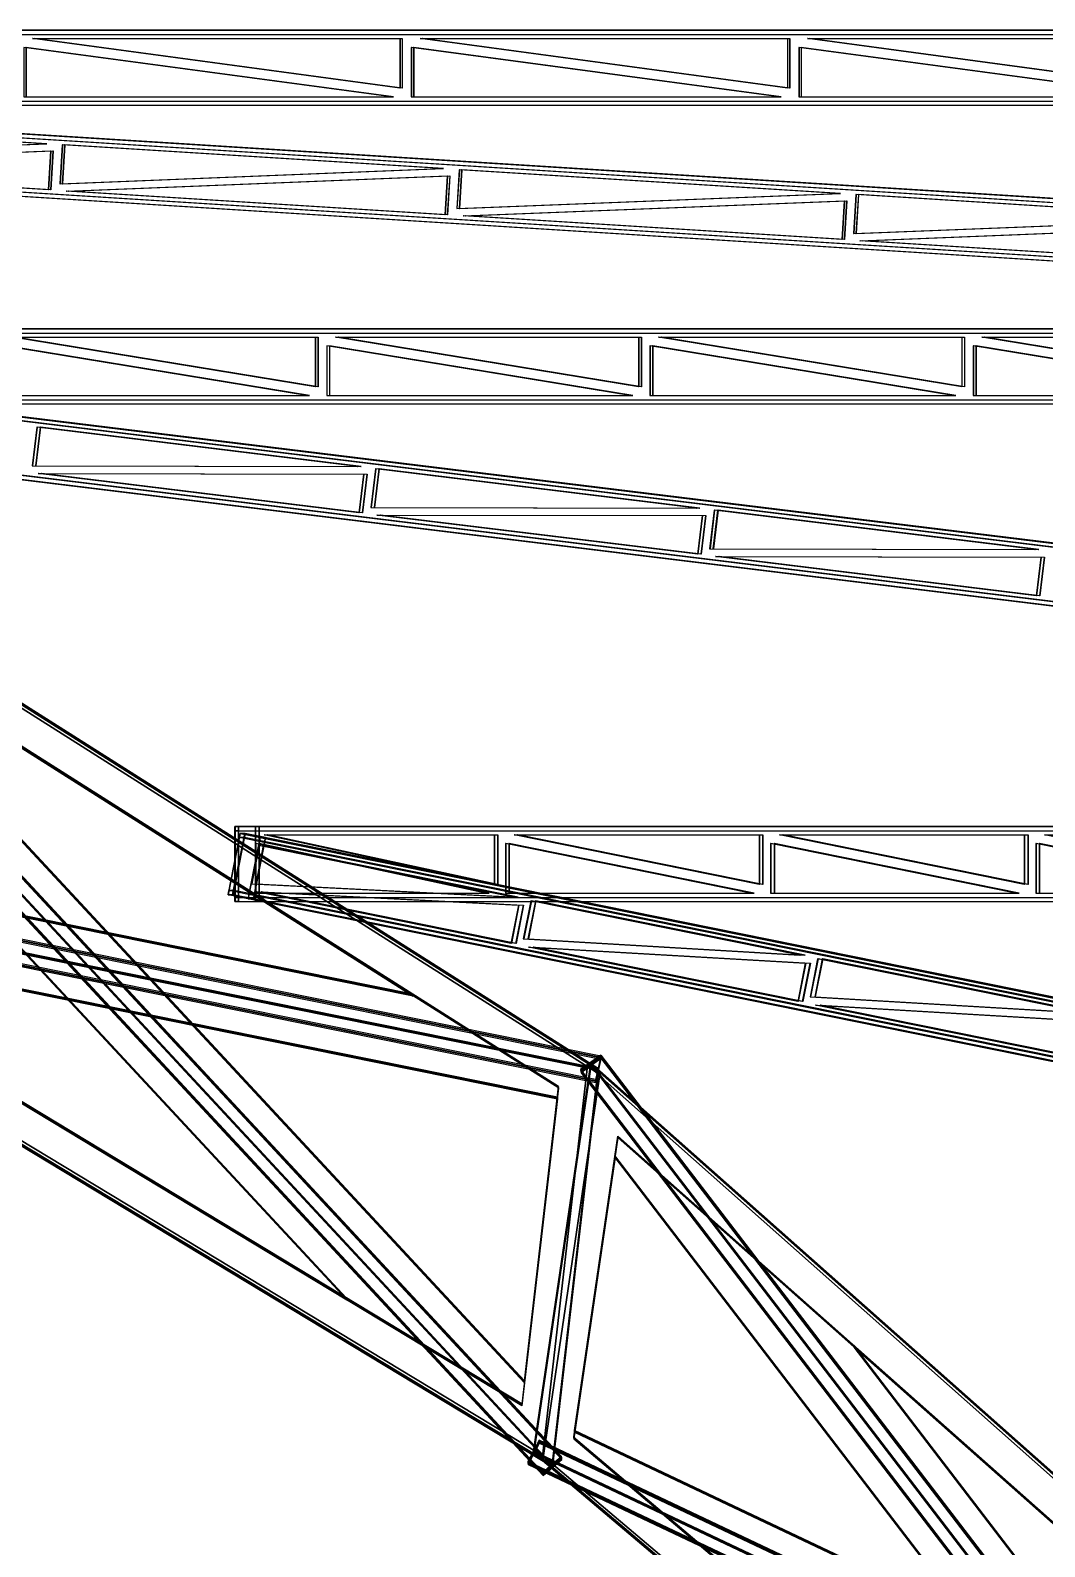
# Model space of a CAD drawing. Header units: millimetres. Extents: x -48000 to 1060615, y -2000 to 333000.
# Drawn here: x 11742 to 16614, y 32423 to 39702 of the extents above; entities that cross this region are included whole.
import ezdxf

# ---------------------------------------------------------------- set-up
doc = ezdxf.new("R2010")
doc.units = ezdxf.units.MM
doc.layers.add('D-STR-STRC', color=7, linetype='Continuous', lineweight=25)

msp = doc.modelspace()

# ---------------------------------------------------------------- linework, layer by layer
at = {"layer": 'D-STR-STRC'}
for points in [[(4238.74, 39702.22), (26573.15, 39702.22)], [(4238.74, 39702.22), (26573.15, 39702.22)], [(4238.74, 39682.22), (26573.15, 39682.22)], [(4238.74, 39682.22), (26573.15, 39682.22)], [(4250.15, 39702.22), (26584.55, 39702.22)], [(4250.15, 39702.22), (26584.55, 39702.22)], [(4250.15, 39682.22), (26584.55, 39682.22)], [(4250.15, 39682.22), (26584.55, 39682.22)], [(27117.08, 38218.64), (4246.13, 39651.97)], [(27117.08, 38218.64), (4246.13, 39651.97)], [(27118.33, 38238.6), (4247.37, 39671.93)], [(27118.33, 38238.6), (4247.37, 39671.93)], [(27129.86, 38218.64), (4258.9, 39651.97)], [(27129.86, 38218.64), (4258.9, 39651.97)], [(27131.1, 38238.6), (4260.15, 39671.93)], [(27131.1, 38238.6), (4260.15, 39671.93)], [(27100.94, 37959.14), (4229.99, 39392.47)], [(27100.94, 37959.14), (4229.99, 39392.47)], [(27113.71, 37959.14), (4242.76, 39392.47)], [(27113.71, 37959.14), (4242.76, 39392.47)], [(27099.7, 37939.18), (4228.74, 39372.51)], [(27099.7, 37939.18), (4228.74, 39372.51)], [(4238.74, 39362.22), (26573.15, 39362.22)], [(4238.74, 39362.22), (26573.15, 39362.22)], [(4238.74, 39342.22), (26573.15, 39342.22)], [(4238.74, 39342.22), (26573.15, 39342.22)], [(27112.47, 37939.18), (4241.52, 39372.51)], [(27112.47, 37939.18), (4241.52, 39372.51)], [(4250.15, 39362.22), (26584.55, 39362.22)], [(4250.15, 39362.22), (26584.55, 39362.22)], [(4250.15, 39342.22), (26584.55, 39342.22)], [(4250.15, 39342.22), (26584.55, 39342.22)], [(8481.84, 38268.89), (27108.35, 38268.89)], [(8481.84, 38268.89), (27108.35, 38268.89)], [(8481.84, 38248.89), (27108.35, 38248.89)], [(8481.84, 38248.89), (27108.35, 38248.89)], [(28016.22, 35829.05), (8495.46, 38217.94)], [(28016.22, 35829.05), (8495.46, 38217.94)], [(8495.93, 38268.89), (27122.44, 38268.89)], [(8495.93, 38268.89), (27122.44, 38268.89)], [(8495.93, 38248.89), (27122.44, 38248.89)], [(8495.93, 38248.89), (27122.44, 38248.89)], [(28018.62, 35848.91), (8497.86, 38237.79)], [(28018.62, 35848.91), (8497.86, 38237.79)], [(28034.2, 35829.05), (8513.45, 38217.94)], [(28034.2, 35829.05), (8513.45, 38217.94)], [(28036.6, 35848.91), (8515.84, 38237.79)], [(28036.6, 35848.91), (8515.84, 38237.79)], [(27982.7, 35551.09), (8461.94, 37939.98)], [(27982.7, 35551.09), (8461.94, 37939.98)], [(27985.09, 35570.95), (8464.33, 37959.84)], [(27985.09, 35570.95), (8464.33, 37959.84)], [(28000.68, 35551.09), (8479.92, 37939.98)], [(28000.68, 35551.09), (8479.92, 37939.98)], [(8481.84, 37928.89), (27108.35, 37928.89)], [(8481.84, 37928.89), (27108.35, 37928.89)], [(28003.07, 35570.95), (8482.31, 37959.84)], [(28003.07, 35570.95), (8482.31, 37959.84)], [(8495.93, 37928.89), (27122.44, 37928.89)], [(8495.93, 37928.89), (27122.44, 37928.89)], [(8481.84, 37908.89), (27108.35, 37908.89)], [(8481.84, 37908.89), (27108.35, 37908.89)], [(8495.93, 37908.89), (27122.44, 37908.89)], [(8495.93, 37908.89), (27122.44, 37908.89)], [(9673.01, 37824.74), (14293.96, 32855.9)], [(14294.55, 32851.29), (9673.59, 37820.13)], [(9674.17, 37815.52), (14295.13, 32846.68)], [(14295.71, 32842.07), (9674.76, 37810.91)], [(9583.09, 37747.77), (14204.05, 32778.92)], [(14204.63, 32774.31), (9583.68, 37743.16)], [(9584.26, 37738.55), (14205.21, 32769.7)], [(14205.8, 32765.09), (9584.84, 37733.94)], [(9626.86, 37760.25), (14468.55, 34695.53)], [(14468.55, 34695.53), (9626.86, 37760.25)], [(9628.92, 37779.34), (14470.76, 34714.57)], [(14470.76, 34714.57), (9628.92, 37779.34)], [(12724.49, 35880), (28000.8, 35880)], [(12724.49, 35880), (12824, 35880)], [(12724.49, 35880), (28000.8, 35880)], [(12724.49, 35880), (12824, 35880)], [(12724.49, 35860), (28000.8, 35860)], [(12724.49, 35860), (28000.8, 35860)], [(12742.18, 35880), (28018.49, 35880)], [(12742.18, 35880), (12841.7, 35880)], [(12742.18, 35880), (28018.49, 35880)], [(12742.18, 35880), (12841.7, 35880)], [(12742.18, 35860), (28018.49, 35860)], [(12742.18, 35860), (28018.49, 35860)], [(29274.33, 32483.04), (12746.07, 35827.49)], [(29274.33, 32483.04), (12746.07, 35827.49)], [(29278.19, 32502.65), (12749.93, 35847.1)], [(12846.66, 35827.53), (12749.93, 35847.1)], [(29278.19, 32502.65), (12749.93, 35847.1)], [(12846.66, 35827.53), (12749.93, 35847.1)], [(29299.05, 32483.04), (12770.79, 35827.49)], [(29299.05, 32483.04), (12770.79, 35827.49)], [(29302.91, 32502.65), (12774.65, 35847.1)], [(12871.37, 35827.53), (12774.65, 35847.1)], [(29302.91, 32502.65), (12774.65, 35847.1)], [(12871.37, 35827.53), (12774.65, 35847.1)], [(9410.11, 35753.73), (14252.09, 32829.53)], [(14252.09, 32829.53), (9410.11, 35753.73)], [(14482.84, 34777.72), (9420.12, 35797.79)], [(9420.71, 35793.18), (14483.42, 34773.11)], [(14484.01, 34768.5), (9421.29, 35788.57)], [(9421.88, 35783.96), (14484.59, 34763.89)], [(14456.93, 34665.25), (9394.21, 35685.32)], [(9394.8, 35680.71), (14457.51, 34660.64)], [(14458.1, 34656.03), (9395.38, 35676.1)], [(9395.97, 35671.49), (14458.68, 34651.42)], [(9408.05, 35734.64), (14249.88, 32810.49)], [(14249.88, 32810.49), (9408.05, 35734.64)], [(29220.28, 32208.46), (12692.02, 35552.9)], [(12788.75, 35533.33), (12692.02, 35552.9)], [(29220.28, 32208.46), (12692.02, 35552.9)], [(12788.75, 35533.33), (12692.02, 35552.9)], [(29224.14, 32228.07), (12695.88, 35572.51)], [(29224.14, 32228.07), (12695.88, 35572.51)], [(29244.99, 32208.46), (12716.73, 35552.9)], [(12813.46, 35533.33), (12716.73, 35552.9)], [(29244.99, 32208.46), (12716.73, 35552.9)], [(12813.46, 35533.33), (12716.73, 35552.9)], [(29248.85, 32228.07), (12720.59, 35572.51)], [(29248.85, 32228.07), (12720.59, 35572.51)], [(12724.49, 35540), (28000.8, 35540)], [(12724.49, 35540), (28000.8, 35540)], [(12742.18, 35540), (28018.49, 35540)], [(12742.18, 35540), (28018.49, 35540)], [(12724.49, 35520), (28000.8, 35520)], [(12724.49, 35520), (12824, 35520)], [(12724.49, 35520), (28000.8, 35520)], [(12724.49, 35520), (12824, 35520)], [(12742.18, 35520), (28018.49, 35520)], [(12742.18, 35520), (12841.7, 35520)], [(12742.18, 35520), (28018.49, 35520)], [(12742.18, 35520), (12841.7, 35520)], [(14420.53, 34745.43), (14470.66, 34713.7)], [(14470.66, 34713.7), (14420.53, 34745.43)], [(14420.56, 34745.64), (14470.68, 34713.92)], [(14470.68, 34713.92), (14420.56, 34745.64)], [(14434.8, 34739.53), (14478.86, 34700.48)], [(14478.86, 34700.48), (14434.8, 34739.53)], [(14434.84, 34739.74), (14478.89, 34700.7)], [(14478.89, 34700.7), (14434.84, 34739.74)], [(14434.93, 34740.39), (19268.67, 30456.71)], [(19268.67, 30456.71), (14434.93, 34740.39)], [(14482.29, 34781.85), (19041.17, 28830.64)], [(19041.97, 28825.85), (14483.09, 34777.06)], [(14483.88, 34772.27), (19042.76, 28821.07)], [(19043.55, 28816.28), (14484.67, 34767.48)], [(14385.19, 34713.3), (18944.07, 28762.09)], [(18944.86, 28757.3), (14385.98, 34708.51)], [(14386.78, 34703.72), (18945.66, 28752.51)], [(18946.45, 28747.73), (14387.57, 34698.93)], [(14432.14, 34721.45), (19265.56, 30437.82)], [(19265.56, 30437.82), (14432.14, 34721.45)], [(19294.77, 30515.27), (14186.16, 32934.54)], [(14186.95, 32929.75), (19295.56, 30510.48)], [(19296.35, 30505.69), (14187.75, 32924.96)], [(14188.54, 32920.17), (19297.15, 30500.9)], [(19240.2, 30412.53), (14131.6, 32831.79)], [(14160.07, 32875.98), (18993.81, 28789.18)], [(18993.81, 28789.18), (14160.07, 32875.98)], [(14160.16, 32876.63), (14204.22, 32839.38)], [(14204.22, 32839.38), (14160.16, 32876.63)], [(14160.19, 32876.85), (14204.25, 32839.6)], [(14204.25, 32839.6), (14160.19, 32876.85)], [(14162.86, 32894.92), (18996.93, 28808.08)], [(18996.93, 28808.08), (14162.86, 32894.92)], [(14199.83, 32841.42), (14249.96, 32811.15)], [(14249.96, 32811.15), (14199.83, 32841.42)], [(14199.86, 32841.64), (14249.98, 32811.37)], [(14249.98, 32811.37), (14199.86, 32841.64)], [(14132.39, 32827.01), (19241, 30407.74)], [(19241.79, 30402.95), (14133.18, 32822.22)], [(14133.97, 32817.43), (19242.58, 30398.16)]]:
    msp.add_lwpolyline(points, dxfattribs=at)
for points in [[(4238.74, 39702.22), (4238.74, 39342.22), (26573.15, 39342.22), (26573.15, 39702.22)], [(4238.74, 39702.22), (4238.74, 39342.22), (26573.15, 39342.22), (26573.15, 39702.22)], [(4239.76, 39702.22), (4239.76, 39342.22), (26574.16, 39342.22), (26574.16, 39702.22)], [(4239.76, 39702.22), (4239.76, 39342.22), (26574.16, 39342.22), (26574.16, 39702.22)], [(4249.13, 39702.22), (4249.13, 39342.22), (26583.54, 39342.22), (26583.54, 39702.22)], [(4249.13, 39702.22), (4249.13, 39342.22), (26583.54, 39342.22), (26583.54, 39702.22)], [(4250.15, 39702.22), (4250.15, 39342.22), (26584.55, 39342.22), (26584.55, 39702.22)], [(4250.15, 39702.22), (4250.15, 39342.22), (26584.55, 39342.22), (26584.55, 39702.22)], [(27118.33, 38238.6), (27099.7, 37939.18), (4228.74, 39372.51), (4247.37, 39671.93)], [(27118.33, 38238.6), (27099.7, 37939.18), (4228.74, 39372.51), (4247.37, 39671.93)], [(27119.69, 38238.6), (27101.06, 37939.18), (4230.11, 39372.51), (4248.73, 39671.93)], [(27119.69, 38238.6), (27101.06, 37939.18), (4230.11, 39372.51), (4248.73, 39671.93)], [(27129.74, 38238.6), (27111.11, 37939.18), (4240.15, 39372.51), (4258.78, 39671.93)], [(27129.74, 38238.6), (27111.11, 37939.18), (4240.15, 39372.51), (4258.78, 39671.93)], [(27131.1, 38238.6), (27112.47, 37939.18), (4241.52, 39372.51), (4260.15, 39671.93)], [(27131.1, 38238.6), (27112.47, 37939.18), (4241.52, 39372.51), (4260.15, 39671.93)], [(11710.99, 39620.22), (11710.99, 39382.22), (13475.38, 39382.22)], [(11710.99, 39620.22), (11710.99, 39382.22), (13475.38, 39382.22)], [(11712, 39620.22), (11712, 39382.22), (13476.4, 39382.22)], [(11712, 39620.22), (11712, 39382.22), (13476.4, 39382.22)], [(11721.38, 39620.22), (11721.38, 39382.22), (13485.78, 39382.22)], [(11721.38, 39620.22), (11721.38, 39382.22), (13485.78, 39382.22)], [(11722.39, 39620.22), (11722.39, 39382.22), (13486.79, 39382.22)], [(11722.39, 39620.22), (11722.39, 39382.22), (13486.79, 39382.22)], [(11752.9, 39662.22), (13517.3, 39662.22), (13517.3, 39424.22)], [(11752.9, 39662.22), (13517.3, 39662.22), (13517.3, 39424.22)], [(11753.92, 39662.22), (13518.31, 39662.22), (13518.31, 39424.22)], [(11753.92, 39662.22), (13518.31, 39662.22), (13518.31, 39424.22)], [(11763.3, 39662.22), (13527.69, 39662.22), (13527.69, 39424.22)], [(11763.3, 39662.22), (13527.69, 39662.22), (13527.69, 39424.22)], [(11764.31, 39662.22), (13528.7, 39662.22), (13528.7, 39424.22)], [(11764.31, 39662.22), (13528.7, 39662.22), (13528.7, 39424.22)], [(13572.19, 39620.22), (13572.19, 39382.22), (15336.58, 39382.22)], [(13572.19, 39620.22), (13572.19, 39382.22), (15336.58, 39382.22)], [(13573.2, 39620.22), (13573.2, 39382.22), (15337.6, 39382.22)], [(13573.2, 39620.22), (13573.2, 39382.22), (15337.6, 39382.22)], [(13582.58, 39620.22), (13582.58, 39382.22), (15346.98, 39382.22)], [(13582.58, 39620.22), (13582.58, 39382.22), (15346.98, 39382.22)], [(13583.59, 39620.22), (13583.59, 39382.22), (15347.99, 39382.22)], [(13583.59, 39620.22), (13583.59, 39382.22), (15347.99, 39382.22)], [(13614.1, 39662.22), (15378.5, 39662.22), (15378.5, 39424.22)], [(13614.1, 39662.22), (15378.5, 39662.22), (15378.5, 39424.22)], [(13615.12, 39662.22), (15379.51, 39662.22), (15379.51, 39424.22)], [(13615.12, 39662.22), (15379.51, 39662.22), (15379.51, 39424.22)], [(13624.5, 39662.22), (15388.89, 39662.22), (15388.89, 39424.22)], [(13624.5, 39662.22), (15388.89, 39662.22), (15388.89, 39424.22)], [(13625.51, 39662.22), (15389.91, 39662.22), (15389.91, 39424.22)], [(13625.51, 39662.22), (15389.91, 39662.22), (15389.91, 39424.22)], [(15433.39, 39620.22), (15433.39, 39382.22), (17197.78, 39382.22)], [(15433.39, 39620.22), (15433.39, 39382.22), (17197.78, 39382.22)], [(15434.4, 39620.22), (15434.4, 39382.22), (17198.8, 39382.22)], [(15434.4, 39620.22), (15434.4, 39382.22), (17198.8, 39382.22)], [(15443.78, 39620.22), (15443.78, 39382.22), (17208.18, 39382.22)], [(15443.78, 39620.22), (15443.78, 39382.22), (17208.18, 39382.22)], [(15444.79, 39620.22), (15444.79, 39382.22), (17209.19, 39382.22)], [(15444.79, 39620.22), (15444.79, 39382.22), (17209.19, 39382.22)], [(15475.3, 39662.22), (17239.7, 39662.22), (17239.7, 39424.22)], [(15475.3, 39662.22), (17239.7, 39662.22), (17239.7, 39424.22)], [(15476.32, 39662.22), (17240.71, 39662.22), (17240.71, 39424.22)], [(15476.32, 39662.22), (17240.71, 39662.22), (17240.71, 39424.22)], [(15485.7, 39662.22), (17250.09, 39662.22), (17250.09, 39424.22)], [(15485.7, 39662.22), (17250.09, 39662.22), (17250.09, 39424.22)], [(15486.71, 39662.22), (17251.11, 39662.22), (17251.11, 39424.22)], [(15486.71, 39662.22), (17251.11, 39662.22), (17251.11, 39424.22)], [(11808.38, 39158), (9989.97, 39271.96), (9978.36, 39085.32)], [(11808.38, 39158), (9989.97, 39271.96), (9978.36, 39085.32)], [(11809.74, 39158), (9991.34, 39271.96), (9979.72, 39085.32)], [(11809.74, 39158), (9991.34, 39271.96), (9979.72, 39085.32)], [(11819.79, 39158), (10001.38, 39271.96), (9989.77, 39085.32)], [(11819.79, 39158), (10001.38, 39271.96), (9989.77, 39085.32)], [(11821.15, 39158), (10002.75, 39271.96), (9991.14, 39085.32)], [(11821.15, 39158), (10002.75, 39271.96), (9991.14, 39085.32)], [(11839.14, 39123.01), (11827.53, 38936.37), (10009.13, 39050.33)], [(11839.14, 39123.01), (11827.53, 38936.37), (10009.13, 39050.33)], [(11840.51, 39123.01), (11828.89, 38936.37), (10010.49, 39050.33)], [(11840.51, 39123.01), (11828.89, 38936.37), (10010.49, 39050.33)], [(11850.55, 39123.01), (11838.94, 38936.37), (10020.54, 39050.33)], [(11850.55, 39123.01), (11838.94, 38936.37), (10020.54, 39050.33)], [(11851.92, 39123.01), (11840.31, 38936.37), (10021.9, 39050.33)], [(11851.92, 39123.01), (11840.31, 38936.37), (10021.9, 39050.33)], [(13714.29, 39038.56), (11895.89, 39152.52), (11884.27, 38965.88)], [(13714.29, 39038.56), (11895.89, 39152.52), (11884.27, 38965.88)], [(13715.65, 39038.56), (11897.25, 39152.52), (11885.64, 38965.88)], [(13715.65, 39038.56), (11897.25, 39152.52), (11885.64, 38965.88)], [(13725.7, 39038.56), (11907.3, 39152.52), (11895.69, 38965.88)], [(13725.7, 39038.56), (11907.3, 39152.52), (11895.69, 38965.88)], [(13727.06, 39038.56), (11908.66, 39152.52), (11897.05, 38965.88)], [(13727.06, 39038.56), (11908.66, 39152.52), (11897.05, 38965.88)], [(15620.2, 38919.11), (13801.8, 39033.07), (13790.19, 38846.44)], [(15620.2, 38919.11), (13801.8, 39033.07), (13790.19, 38846.44)], [(15621.56, 38919.11), (13803.16, 39033.07), (13791.55, 38846.44)], [(15621.56, 38919.11), (13803.16, 39033.07), (13791.55, 38846.44)], [(15631.61, 38919.11), (13813.21, 39033.07), (13801.6, 38846.44)], [(15631.61, 38919.11), (13813.21, 39033.07), (13801.6, 38846.44)], [(15632.98, 38919.11), (13814.57, 39033.07), (13802.96, 38846.44)], [(15632.98, 38919.11), (13814.57, 39033.07), (13802.96, 38846.44)], [(13745.06, 39003.56), (13733.44, 38816.93), (11915.04, 38930.89)], [(13745.06, 39003.56), (13733.44, 38816.93), (11915.04, 38930.89)], [(13746.42, 39003.56), (13734.81, 38816.93), (11916.4, 38930.89)], [(13746.42, 39003.56), (13734.81, 38816.93), (11916.4, 38930.89)], [(13756.47, 39003.56), (13744.86, 38816.93), (11926.45, 38930.89)], [(13756.47, 39003.56), (13744.86, 38816.93), (11926.45, 38930.89)], [(13757.83, 39003.56), (13746.22, 38816.93), (11927.82, 38930.89)], [(13757.83, 39003.56), (13746.22, 38816.93), (11927.82, 38930.89)], [(15650.97, 38884.12), (15639.36, 38697.48), (13820.95, 38811.44)], [(15650.97, 38884.12), (15639.36, 38697.48), (13820.95, 38811.44)], [(15652.33, 38884.12), (15640.72, 38697.48), (13822.32, 38811.44)], [(15652.33, 38884.12), (15640.72, 38697.48), (13822.32, 38811.44)], [(15662.38, 38884.12), (15650.77, 38697.48), (13832.37, 38811.44)], [(15662.38, 38884.12), (15650.77, 38697.48), (13832.37, 38811.44)], [(15663.74, 38884.12), (15652.13, 38697.48), (13833.73, 38811.44)], [(15663.74, 38884.12), (15652.13, 38697.48), (13833.73, 38811.44)], [(17526.12, 38799.67), (15707.71, 38913.63), (15696.1, 38726.99)], [(17526.12, 38799.67), (15707.71, 38913.63), (15696.1, 38726.99)], [(17527.48, 38799.67), (15709.07, 38913.63), (15697.46, 38726.99)], [(17527.48, 38799.67), (15709.07, 38913.63), (15697.46, 38726.99)], [(17537.53, 38799.67), (15719.12, 38913.63), (15707.51, 38726.99)], [(17537.53, 38799.67), (15719.12, 38913.63), (15707.51, 38726.99)], [(17538.89, 38799.67), (15720.49, 38913.63), (15708.87, 38726.99)], [(17538.89, 38799.67), (15720.49, 38913.63), (15708.87, 38726.99)], [(17556.88, 38764.68), (17545.27, 38578.04), (15726.87, 38692)], [(17556.88, 38764.68), (17545.27, 38578.04), (15726.87, 38692)], [(17558.24, 38764.68), (17546.63, 38578.04), (15728.23, 38692)], [(17558.24, 38764.68), (17546.63, 38578.04), (15728.23, 38692)], [(17568.29, 38764.68), (17556.68, 38578.04), (15738.28, 38692)], [(17568.29, 38764.68), (17556.68, 38578.04), (15738.28, 38692)], [(17569.66, 38764.68), (17558.04, 38578.04), (15739.64, 38692)], [(17569.66, 38764.68), (17558.04, 38578.04), (15739.64, 38692)], [(28018.62, 35848.91), (27982.7, 35551.09), (8461.94, 37939.98), (8497.86, 38237.79)], [(28018.62, 35848.91), (27982.7, 35551.09), (8461.94, 37939.98), (8497.86, 38237.79)], [(28020.53, 35848.91), (27984.61, 35551.09), (8463.86, 37939.98), (8499.78, 38237.79)], [(28020.53, 35848.91), (27984.61, 35551.09), (8463.86, 37939.98), (8499.78, 38237.79)], [(28034.68, 35848.91), (27998.76, 35551.09), (8478, 37939.98), (8513.92, 38237.79)], [(28034.68, 35848.91), (27998.76, 35551.09), (8478, 37939.98), (8513.92, 38237.79)], [(28036.6, 35848.91), (28000.68, 35551.09), (8479.92, 37939.98), (8515.84, 38237.79)], [(28036.6, 35848.91), (28000.68, 35551.09), (8479.92, 37939.98), (8515.84, 38237.79)], [(8481.84, 38268.89), (8481.84, 37908.89), (27108.35, 37908.89), (27108.35, 38268.89)], [(8481.84, 38268.89), (8481.84, 37908.89), (27108.35, 37908.89), (27108.35, 38268.89)], [(8483.1, 38268.89), (8483.1, 37908.89), (27109.61, 37908.89), (27109.61, 38268.89)], [(8483.1, 38268.89), (8483.1, 37908.89), (27109.61, 37908.89), (27109.61, 38268.89)], [(8494.68, 38268.89), (8494.68, 37908.89), (27121.19, 37908.89), (27121.19, 38268.89)], [(8494.68, 38268.89), (8494.68, 37908.89), (27121.19, 37908.89), (27121.19, 38268.89)], [(8495.93, 38268.89), (8495.93, 37908.89), (27122.44, 37908.89), (27122.44, 38268.89)], [(8495.93, 38268.89), (8495.93, 37908.89), (27122.44, 37908.89), (27122.44, 38268.89)], [(11655.55, 38228.89), (13111.05, 38228.89), (13111.05, 37990.89)], [(11655.55, 38228.89), (13111.05, 38228.89), (13111.05, 37990.89)], [(11656.8, 38228.89), (13112.31, 38228.89), (13112.31, 37990.89)], [(11656.8, 38228.89), (13112.31, 38228.89), (13112.31, 37990.89)], [(11668.39, 38228.89), (13123.89, 38228.89), (13123.89, 37990.89)], [(11668.39, 38228.89), (13123.89, 38228.89), (13123.89, 37990.89)], [(11669.64, 38228.89), (13125.15, 38228.89), (13125.15, 37990.89)], [(11669.64, 38228.89), (13125.15, 38228.89), (13125.15, 37990.89)], [(13207.76, 38228.89), (14663.26, 38228.89), (14663.26, 37990.89)], [(13207.76, 38228.89), (14663.26, 38228.89), (14663.26, 37990.89)], [(13209.01, 38228.89), (14664.52, 38228.89), (14664.52, 37990.89)], [(13209.01, 38228.89), (14664.52, 38228.89), (14664.52, 37990.89)], [(13220.6, 38228.89), (14676.1, 38228.89), (14676.1, 37990.89)], [(13220.6, 38228.89), (14676.1, 38228.89), (14676.1, 37990.89)], [(13221.85, 38228.89), (14677.36, 38228.89), (14677.36, 37990.89)], [(13221.85, 38228.89), (14677.36, 38228.89), (14677.36, 37990.89)], [(14759.97, 38228.89), (16215.47, 38228.89), (16215.47, 37990.89)], [(14759.97, 38228.89), (16215.47, 38228.89), (16215.47, 37990.89)], [(14761.22, 38228.89), (16216.73, 38228.89), (16216.73, 37990.89)], [(14761.22, 38228.89), (16216.73, 38228.89), (16216.73, 37990.89)], [(14772.81, 38228.89), (16228.31, 38228.89), (16228.31, 37990.89)], [(14772.81, 38228.89), (16228.31, 38228.89), (16228.31, 37990.89)], [(14774.06, 38228.89), (16229.56, 38228.89), (16229.56, 37990.89)], [(14774.06, 38228.89), (16229.56, 38228.89), (16229.56, 37990.89)], [(16312.18, 38228.89), (17767.68, 38228.89), (17767.68, 37990.89)], [(16312.18, 38228.89), (17767.68, 38228.89), (17767.68, 37990.89)], [(16313.43, 38228.89), (17768.93, 38228.89), (17768.93, 37990.89)], [(16313.43, 38228.89), (17768.93, 38228.89), (17768.93, 37990.89)], [(16325.01, 38228.89), (17780.52, 38228.89), (17780.52, 37990.89)], [(16325.01, 38228.89), (17780.52, 38228.89), (17780.52, 37990.89)], [(16326.27, 38228.89), (17781.77, 38228.89), (17781.77, 37990.89)], [(16326.27, 38228.89), (17781.77, 38228.89), (17781.77, 37990.89)], [(11613.68, 38186.89), (11613.68, 37948.89), (13069.18, 37948.89)], [(11613.68, 38186.89), (11613.68, 37948.89), (13069.18, 37948.89)], [(11614.93, 38186.89), (11614.93, 37948.89), (13070.44, 37948.89)], [(11614.93, 38186.89), (11614.93, 37948.89), (13070.44, 37948.89)], [(11626.52, 38186.89), (11626.52, 37948.89), (13082.02, 37948.89)], [(11626.52, 38186.89), (11626.52, 37948.89), (13082.02, 37948.89)], [(11627.77, 38186.89), (11627.77, 37948.89), (13083.28, 37948.89)], [(11627.77, 38186.89), (11627.77, 37948.89), (13083.28, 37948.89)], [(13165.89, 38186.89), (13165.89, 37948.89), (14621.39, 37948.89)], [(13165.89, 38186.89), (13165.89, 37948.89), (14621.39, 37948.89)], [(13167.14, 38186.89), (13167.14, 37948.89), (14622.65, 37948.89)], [(13167.14, 38186.89), (13167.14, 37948.89), (14622.65, 37948.89)], [(13178.73, 38186.89), (13178.73, 37948.89), (14634.23, 37948.89)], [(13178.73, 38186.89), (13178.73, 37948.89), (14634.23, 37948.89)], [(13179.98, 38186.89), (13179.98, 37948.89), (14635.48, 37948.89)], [(13179.98, 38186.89), (13179.98, 37948.89), (14635.48, 37948.89)], [(14718.1, 38186.89), (14718.1, 37948.89), (16173.6, 37948.89)], [(14718.1, 38186.89), (14718.1, 37948.89), (16173.6, 37948.89)], [(14719.35, 38186.89), (14719.35, 37948.89), (16174.85, 37948.89)], [(14719.35, 38186.89), (14719.35, 37948.89), (16174.85, 37948.89)], [(14730.93, 38186.89), (14730.93, 37948.89), (16186.44, 37948.89)], [(14730.93, 38186.89), (14730.93, 37948.89), (16186.44, 37948.89)], [(14732.19, 38186.89), (14732.19, 37948.89), (16187.69, 37948.89)], [(14732.19, 38186.89), (14732.19, 37948.89), (16187.69, 37948.89)], [(16270.3, 38186.89), (16270.3, 37948.89), (17725.81, 37948.89)], [(16270.3, 38186.89), (16270.3, 37948.89), (17725.81, 37948.89)], [(16271.56, 38186.89), (16271.56, 37948.89), (17727.06, 37948.89)], [(16271.56, 38186.89), (16271.56, 37948.89), (17727.06, 37948.89)], [(16283.14, 38186.89), (16283.14, 37948.89), (17738.65, 37948.89)], [(16283.14, 38186.89), (16283.14, 37948.89), (17738.65, 37948.89)], [(16284.4, 38186.89), (16284.4, 37948.89), (17739.9, 37948.89)], [(16284.4, 38186.89), (16284.4, 37948.89), (17739.9, 37948.89)], [(9628.29, 37783.91), (9407.42, 35739.21), (14249.25, 32815.06)], [(14470.16, 34719.14), (9407.45, 35739.21), (9628.33, 37783.91)], [(9628.39, 37783.99), (14249.34, 32815.14), (14470.22, 34719.22)], [(13313.63, 37608.16), (11773.63, 37796.62), (11751.24, 37610.99)], [(13313.63, 37608.16), (11773.63, 37796.62), (11751.24, 37610.99)], [(13315.55, 37608.16), (11775.55, 37796.62), (11753.16, 37610.99)], [(13315.55, 37608.16), (11775.55, 37796.62), (11753.16, 37610.99)], [(13329.7, 37608.16), (11789.69, 37796.62), (11767.3, 37610.99)], [(13329.7, 37608.16), (11789.69, 37796.62), (11767.3, 37610.99)], [(13331.61, 37608.16), (11791.61, 37796.62), (11769.22, 37610.99)], [(13331.61, 37608.16), (11791.61, 37796.62), (11769.22, 37610.99)], [(9628.92, 37779.34), (9408.05, 35734.64), (14249.88, 32810.49)], [(9408.05, 35734.64), (9628.92, 37779.34), (14470.76, 34714.57)], [(14470.76, 34714.57), (9408.05, 35734.64), (9628.92, 37779.34)], [(14249.88, 32810.49), (9628.92, 37779.34), (9408.05, 35734.64)], [(9408.64, 35730.07), (9629.52, 37774.78), (14471.35, 34710)], [(14250.51, 32805.92), (9629.56, 37774.77), (9408.68, 35730.07)], [(9628.92, 37779.34), (14249.88, 32810.49), (14470.76, 34714.57)], [(14249.88, 32810.49), (14470.76, 34714.57), (9628.92, 37779.34)], [(14250.42, 32805.84), (14471.29, 34709.92), (9629.46, 37774.69)], [(13342.21, 37571.42), (13319.81, 37385.79), (11779.81, 37574.25)], [(13342.21, 37571.42), (13319.81, 37385.79), (11779.81, 37574.25)], [(13344.12, 37571.42), (13321.73, 37385.79), (11781.73, 37574.25)], [(13344.12, 37571.42), (13321.73, 37385.79), (11781.73, 37574.25)], [(13358.27, 37571.42), (13335.88, 37385.79), (11795.88, 37574.25)], [(13358.27, 37571.42), (13335.88, 37385.79), (11795.88, 37574.25)], [(13360.19, 37571.42), (13337.8, 37385.79), (11797.79, 37574.25)], [(13360.19, 37571.42), (13337.8, 37385.79), (11797.79, 37574.25)], [(14940.36, 37409.09), (13400.36, 37597.55), (13377.97, 37411.91)], [(14940.36, 37409.09), (13400.36, 37597.55), (13377.97, 37411.91)], [(14942.28, 37409.09), (13402.28, 37597.55), (13379.89, 37411.91)], [(14942.28, 37409.09), (13402.28, 37597.55), (13379.89, 37411.91)], [(14956.43, 37409.09), (13416.42, 37597.55), (13394.03, 37411.91)], [(14956.43, 37409.09), (13416.42, 37597.55), (13394.03, 37411.91)], [(14958.34, 37409.09), (13418.34, 37597.55), (13395.95, 37411.91)], [(14958.34, 37409.09), (13418.34, 37597.55), (13395.95, 37411.91)], [(13579.24, 35075.32), (9602.92, 35876.5), (9776.4, 37482.43)], [(9603.51, 35871.93), (9776.99, 37477.87), (13579.83, 35070.75)], [(13579.83, 35070.75), (9603.51, 35871.93), (9776.99, 37477.87)], [(9604.11, 35867.37), (9777.59, 37473.3), (13580.43, 35066.19)], [(9764.87, 37376.38), (9597.74, 35829.2), (13261.45, 33616.56)], [(9765.51, 37371.81), (9598.37, 35824.63), (13262.08, 33611.99)], [(13262.08, 33611.99), (9765.51, 37371.81), (9598.37, 35824.63)], [(13262.71, 33607.42), (9766.14, 37367.24), (9599, 35820.06)], [(14968.94, 37372.35), (14946.54, 37186.71), (13406.54, 37375.17)], [(14968.94, 37372.35), (14946.54, 37186.71), (13406.54, 37375.17)], [(14970.85, 37372.35), (14948.46, 37186.71), (13408.46, 37375.17)], [(14970.85, 37372.35), (14948.46, 37186.71), (13408.46, 37375.17)], [(14985, 37372.35), (14962.61, 37186.71), (13422.6, 37375.17)], [(14985, 37372.35), (14962.61, 37186.71), (13422.6, 37375.17)], [(14986.92, 37372.35), (14964.52, 37186.71), (13424.52, 37375.17)], [(14986.92, 37372.35), (14964.52, 37186.71), (13424.52, 37375.17)], [(16567.09, 37210.01), (15027.09, 37398.47), (15004.7, 37212.84)], [(16567.09, 37210.01), (15027.09, 37398.47), (15004.7, 37212.84)], [(16569.01, 37210.01), (15029.01, 37398.47), (15006.62, 37212.84)], [(16569.01, 37210.01), (15029.01, 37398.47), (15006.62, 37212.84)], [(16583.16, 37210.01), (15043.15, 37398.47), (15020.76, 37212.84)], [(16583.16, 37210.01), (15043.15, 37398.47), (15020.76, 37212.84)], [(16585.07, 37210.01), (15045.07, 37398.47), (15022.68, 37212.84)], [(16585.07, 37210.01), (15045.07, 37398.47), (15022.68, 37212.84)], [(16595.67, 37173.27), (16573.27, 36987.64), (15033.27, 37176.1)], [(16595.67, 37173.27), (16573.27, 36987.64), (15033.27, 37176.1)], [(16597.58, 37173.27), (16575.19, 36987.64), (15035.19, 37176.1)], [(16597.58, 37173.27), (16575.19, 36987.64), (15035.19, 37176.1)], [(16611.73, 37173.27), (16589.34, 36987.64), (15049.33, 37176.1)], [(16611.73, 37173.27), (16589.34, 36987.64), (15049.33, 37176.1)], [(16613.65, 37173.27), (16591.25, 36987.64), (15051.25, 37176.1)], [(16613.65, 37173.27), (16591.25, 36987.64), (15051.25, 37176.1)], [(10685.9, 36907.17), (14115.44, 33219.44), (14279.37, 34632.59)], [(10686.44, 36902.52), (14115.98, 33214.79), (14279.91, 34627.94)], [(14115.98, 33214.79), (14279.91, 34627.94), (10686.44, 36902.52)], [(14116.51, 33210.14), (14280.44, 34623.29), (10686.98, 36897.87)], [(29278.19, 32502.65), (29220.28, 32208.46), (12692.02, 35552.9), (12749.93, 35847.1)], [(12749.93, 35847.1), (12774.65, 35847.1), (12716.73, 35552.9), (12692.02, 35552.9)], [(29278.19, 32502.65), (29220.28, 32208.46), (12692.02, 35552.9), (12749.93, 35847.1)], [(12774.65, 35847.1), (12749.93, 35847.1), (12692.02, 35552.9), (12716.73, 35552.9)], [(29280.83, 32502.65), (29222.92, 32208.46), (12694.66, 35552.9), (12752.57, 35847.1)], [(29280.83, 32502.65), (29222.92, 32208.46), (12694.66, 35552.9), (12752.57, 35847.1)], [(29300.27, 32502.65), (29242.36, 32208.46), (12714.1, 35552.9), (12772.01, 35847.1)], [(29300.27, 32502.65), (29242.36, 32208.46), (12714.1, 35552.9), (12772.01, 35847.1)], [(29302.91, 32502.65), (29244.99, 32208.46), (12716.73, 35552.9), (12774.65, 35847.1)], [(29302.91, 32502.65), (29244.99, 32208.46), (12716.73, 35552.9), (12774.65, 35847.1)], [(12742.18, 35880), (12724.49, 35880), (12724.49, 35860), (12742.18, 35860)], [(12724.49, 35880), (12724.49, 35520), (28000.8, 35520), (28000.8, 35880)], [(12742.18, 35880), (12724.49, 35880), (12724.49, 35520), (12742.18, 35520)], [(12724.49, 35880), (12742.18, 35880), (12742.18, 35860), (12724.49, 35860)], [(12724.49, 35880), (12724.49, 35520), (28000.8, 35520), (28000.8, 35880)], [(12724.49, 35880), (12742.18, 35880), (12742.18, 35520), (12724.49, 35520)], [(12726.06, 35880), (12726.06, 35520), (28002.37, 35520), (28002.37, 35880)], [(12726.06, 35880), (12726.06, 35520), (28002.37, 35520), (28002.37, 35880)], [(12740.61, 35880), (12740.61, 35520), (28016.92, 35520), (28016.92, 35880)], [(12740.61, 35880), (12740.61, 35520), (28016.92, 35520), (28016.92, 35880)], [(12742.18, 35880), (12742.18, 35520), (28018.49, 35520), (28018.49, 35880)], [(12742.18, 35880), (12742.18, 35520), (28018.49, 35520), (28018.49, 35880)], [(12749.93, 35847.1), (12774.65, 35847.1), (12770.79, 35827.49), (12746.07, 35827.49)], [(12774.65, 35847.1), (12749.93, 35847.1), (12746.07, 35827.49), (12770.79, 35827.49)], [(12846.66, 35827.53), (12871.37, 35827.53), (12813.46, 35533.33), (12788.75, 35533.33)], [(12871.37, 35827.53), (12846.66, 35827.53), (12788.75, 35533.33), (12813.46, 35533.33)], [(12841.7, 35880), (12824, 35880), (12824, 35520), (12841.7, 35520)], [(12824, 35880), (12841.7, 35880), (12841.7, 35520), (12824, 35520)], [(12865.8, 35840), (13970.15, 35840), (13970.15, 35602)], [(12865.8, 35840), (13970.15, 35840), (13970.15, 35602)], [(12867.37, 35840), (13971.72, 35840), (13971.72, 35602)], [(12867.37, 35840), (13971.72, 35840), (13971.72, 35602)], [(12881.92, 35840), (13986.27, 35840), (13986.27, 35602)], [(12881.92, 35840), (13986.27, 35840), (13986.27, 35602)], [(12883.49, 35840), (13987.84, 35840), (13987.84, 35602)], [(12883.49, 35840), (13987.84, 35840), (13987.84, 35602)], [(14066.68, 35840), (15243.17, 35840), (15243.17, 35602)], [(14066.68, 35840), (15243.17, 35840), (15243.17, 35602)], [(14068.25, 35840), (15244.74, 35840), (15244.74, 35602)], [(14068.25, 35840), (15244.74, 35840), (15244.74, 35602)], [(14082.8, 35840), (15259.29, 35840), (15259.29, 35602)], [(14082.8, 35840), (15259.29, 35840), (15259.29, 35602)], [(14084.37, 35840), (15260.87, 35840), (15260.87, 35602)], [(14084.37, 35840), (15260.87, 35840), (15260.87, 35602)], [(15339.7, 35840), (16516.2, 35840), (16516.2, 35602)], [(15339.7, 35840), (16516.2, 35840), (16516.2, 35602)], [(15341.28, 35840), (16517.77, 35840), (16517.77, 35602)], [(15341.28, 35840), (16517.77, 35840), (16517.77, 35602)], [(15355.82, 35840), (16532.32, 35840), (16532.32, 35602)], [(15355.82, 35840), (16532.32, 35840), (16532.32, 35602)], [(15357.4, 35840), (16533.89, 35840), (16533.89, 35602)], [(15357.4, 35840), (16533.89, 35840), (16533.89, 35602)], [(16612.73, 35840), (17789.22, 35840), (17789.22, 35602)], [(16612.73, 35840), (17789.22, 35840), (17789.22, 35602)], [(14061.05, 35541.01), (12838.94, 35788.3), (12802.84, 35604.92)], [(14061.05, 35541.01), (12838.94, 35788.3), (12802.84, 35604.92)], [(14063.68, 35541.01), (12841.57, 35788.3), (12805.47, 35604.92)], [(14063.68, 35541.01), (12841.57, 35788.3), (12805.47, 35604.92)], [(12824, 35798), (12824, 35560), (13928.35, 35560)], [(12824, 35798), (12824, 35560), (13928.35, 35560)], [(14083.13, 35541.01), (12861.01, 35788.3), (12824.92, 35604.92)], [(14083.13, 35541.01), (12861.01, 35788.3), (12824.92, 35604.92)], [(12825.58, 35798), (12825.58, 35560), (13929.92, 35560)], [(12825.58, 35798), (12825.58, 35560), (13929.92, 35560)], [(14085.76, 35541.01), (12863.65, 35788.3), (12827.55, 35604.92)], [(14085.76, 35541.01), (12863.65, 35788.3), (12827.55, 35604.92)], [(12840.12, 35798), (12840.12, 35560), (13944.47, 35560)], [(12840.12, 35798), (12840.12, 35560), (13944.47, 35560)], [(12841.7, 35798), (12841.7, 35560), (13946.04, 35560)], [(12841.7, 35798), (12841.7, 35560), (13946.04, 35560)], [(14024.88, 35798), (14024.88, 35560), (15201.38, 35560)], [(14024.88, 35798), (14024.88, 35560), (15201.38, 35560)], [(14026.45, 35798), (14026.45, 35560), (15202.95, 35560)], [(14026.45, 35798), (14026.45, 35560), (15202.95, 35560)], [(14041, 35798), (14041, 35560), (15217.5, 35560)], [(14041, 35798), (14041, 35560), (15217.5, 35560)], [(14042.57, 35798), (14042.57, 35560), (15219.07, 35560)], [(14042.57, 35798), (14042.57, 35560), (15219.07, 35560)], [(15297.91, 35798), (15297.91, 35560), (16474.4, 35560)], [(15297.91, 35798), (15297.91, 35560), (16474.4, 35560)], [(15299.48, 35798), (15299.48, 35560), (16475.97, 35560)], [(15299.48, 35798), (15299.48, 35560), (16475.97, 35560)], [(15314.03, 35798), (15314.03, 35560), (16490.52, 35560)], [(15314.03, 35798), (15314.03, 35560), (16490.52, 35560)], [(15315.6, 35798), (15315.6, 35560), (16492.09, 35560)], [(15315.6, 35798), (15315.6, 35560), (16492.09, 35560)], [(16570.93, 35798), (16570.93, 35560), (17747.43, 35560)], [(16570.93, 35798), (16570.93, 35560), (17747.43, 35560)], [(16572.5, 35798), (16572.5, 35560), (17749, 35560)], [(16572.5, 35798), (16572.5, 35560), (17749, 35560)], [(16587.05, 35798), (16587.05, 35560), (17763.55, 35560)], [(16587.05, 35798), (16587.05, 35560), (17763.55, 35560)], [(16588.63, 35798), (16588.63, 35560), (17765.12, 35560)], [(16588.63, 35798), (16588.63, 35560), (17765.12, 35560)], [(14470.18, 34719.22), (14249.31, 32815.15), (9407.47, 35739.29)], [(9408.05, 35734.64), (14470.76, 34714.57), (14249.88, 32810.49)], [(14470.76, 34714.57), (14249.88, 32810.49), (9408.05, 35734.64)], [(9408.62, 35729.99), (14471.33, 34709.92), (14250.45, 32805.84)], [(12695.88, 35572.51), (12720.59, 35572.51), (12716.73, 35552.9), (12692.02, 35552.9)], [(12720.59, 35572.51), (12695.88, 35572.51), (12692.02, 35552.9), (12716.73, 35552.9)], [(12742.18, 35540), (12724.49, 35540), (12724.49, 35520), (12742.18, 35520)], [(12724.49, 35540), (12742.18, 35540), (12742.18, 35520), (12724.49, 35520)], [(14086.6, 35502.19), (14050.5, 35318.81), (12828.39, 35566.1)], [(14086.6, 35502.19), (14050.5, 35318.81), (12828.39, 35566.1)], [(14089.23, 35502.19), (14053.13, 35318.81), (12831.02, 35566.1)], [(14089.23, 35502.19), (14053.13, 35318.81), (12831.02, 35566.1)], [(14108.67, 35502.19), (14072.57, 35318.81), (12850.46, 35566.1)], [(14108.67, 35502.19), (14072.57, 35318.81), (12850.46, 35566.1)], [(14111.31, 35502.19), (14075.21, 35318.81), (12853.1, 35566.1)], [(14111.31, 35502.19), (14075.21, 35318.81), (12853.1, 35566.1)], [(15438.4, 35262.31), (14146.17, 35523.79), (14110.07, 35340.4)], [(15438.4, 35262.31), (14146.17, 35523.79), (14110.07, 35340.4)], [(15441.04, 35262.31), (14148.8, 35523.79), (14112.7, 35340.4)], [(15441.04, 35262.31), (14148.8, 35523.79), (14112.7, 35340.4)], [(15460.48, 35262.31), (14168.24, 35523.79), (14132.14, 35340.4)], [(15460.48, 35262.31), (14168.24, 35523.79), (14132.14, 35340.4)], [(15463.12, 35262.31), (14170.88, 35523.79), (14134.78, 35340.4)], [(15463.12, 35262.31), (14170.88, 35523.79), (14134.78, 35340.4)], [(14273.55, 34582.47), (14102.55, 33108.4), (10354.18, 35372.17)], [(10354.75, 35367.51), (14274.12, 34577.81), (14103.13, 33103.75)], [(14274.12, 34577.81), (14103.13, 33103.75), (10354.75, 35367.51)], [(10355.33, 35362.86), (14274.7, 34573.16), (14103.7, 33099.09)], [(15463.95, 35223.49), (15427.85, 35040.1), (14135.62, 35301.58)], [(15463.95, 35223.49), (15427.85, 35040.1), (14135.62, 35301.58)], [(15466.59, 35223.49), (15430.49, 35040.1), (14138.25, 35301.58)], [(15466.59, 35223.49), (15430.49, 35040.1), (14138.25, 35301.58)], [(15486.03, 35223.49), (15449.93, 35040.1), (14157.69, 35301.58)], [(15486.03, 35223.49), (15449.93, 35040.1), (14157.69, 35301.58)], [(15488.67, 35223.49), (15452.57, 35040.1), (14160.33, 35301.58)], [(15488.67, 35223.49), (15452.57, 35040.1), (14160.33, 35301.58)], [(16815.76, 34983.6), (15523.52, 35245.08), (15487.42, 35061.7)], [(16815.76, 34983.6), (15523.52, 35245.08), (15487.42, 35061.7)], [(16818.39, 34983.6), (15526.16, 35245.08), (15490.06, 35061.7)], [(16818.39, 34983.6), (15526.16, 35245.08), (15490.06, 35061.7)], [(16837.84, 34983.6), (15545.6, 35245.08), (15509.5, 35061.7)], [(16837.84, 34983.6), (15545.6, 35245.08), (15509.5, 35061.7)], [(16840.47, 34983.6), (15548.23, 35245.08), (15512.14, 35061.7)], [(16840.47, 34983.6), (15548.23, 35245.08), (15512.14, 35061.7)], [(16841.31, 34944.78), (16805.21, 34761.4), (15512.97, 35022.88)], [(16841.31, 34944.78), (16805.21, 34761.4), (15512.97, 35022.88)], [(16843.94, 34944.78), (16807.84, 34761.4), (15515.61, 35022.88)], [(16843.94, 34944.78), (16807.84, 34761.4), (15515.61, 35022.88)], [(16863.38, 34944.78), (16827.28, 34761.4), (15535.05, 35022.88)], [(16863.38, 34944.78), (16827.28, 34761.4), (15535.05, 35022.88)], [(16866.02, 34944.78), (16829.92, 34761.4), (15537.68, 35022.88)], [(16866.02, 34944.78), (16829.92, 34761.4), (15537.68, 35022.88)], [(14434.13, 34745.18), (14159.27, 32880.77), (18993.02, 28793.97)], [(19267.88, 30461.5), (14159.27, 32880.77), (14434.14, 34745.18)], [(14434.93, 34740.39), (14160.07, 32875.98), (18993.81, 28789.18)], [(14160.07, 32875.98), (14434.93, 34740.39), (19268.67, 30456.71)], [(19268.67, 30456.71), (14160.07, 32875.98), (14434.93, 34740.39)], [(18993.81, 28789.18), (14434.93, 34740.39), (14160.07, 32875.98)], [(14160.16, 32876.63), (14160.19, 32876.85), (14434.84, 34739.74), (14434.8, 34739.53)], [(14160.16, 32876.63), (14160.19, 32876.85), (14434.84, 34739.74), (14434.8, 34739.53)], [(14160.86, 32871.2), (14435.72, 34735.6), (19269.47, 30451.93)], [(18994.61, 28784.4), (14435.73, 34735.6), (14160.86, 32871.2)], [(14199.83, 32841.42), (14199.86, 32841.64), (14420.56, 34745.64), (14420.53, 34745.43)], [(14199.83, 32841.42), (14199.86, 32841.64), (14420.56, 34745.64), (14420.53, 34745.43)], [(14482.29, 34781.85), (14385.19, 34713.3), (14386.78, 34703.72), (14483.88, 34772.27)], [(14387.57, 34698.93), (14484.67, 34767.48), (14483.09, 34777.06), (14385.98, 34708.51)], [(14432.14, 34721.45), (14432.14, 34721.45), (14434.93, 34740.39), (14434.93, 34740.39)], [(14432.14, 34721.45), (14432.14, 34721.45), (14434.93, 34740.39), (14434.93, 34740.39)], [(14434.14, 34745.18), (18993.02, 28793.97), (19267.88, 30461.5)], [(14434.93, 34740.39), (18993.81, 28789.18), (19268.67, 30456.71)], [(18993.81, 28789.18), (19268.67, 30456.71), (14434.93, 34740.39)], [(18994.6, 28784.39), (19269.46, 30451.92), (14435.72, 34735.6)], [(14482.84, 34777.72), (14456.93, 34665.25), (14458.1, 34656.03), (14484.01, 34768.5)], [(14458.68, 34651.42), (14484.59, 34763.89), (14483.42, 34773.11), (14457.51, 34660.64)], [(14204.22, 32839.38), (14204.25, 32839.6), (14478.89, 34700.7), (14478.86, 34700.48)], [(14204.22, 32839.38), (14204.25, 32839.6), (14478.89, 34700.7), (14478.86, 34700.48)], [(14249.96, 32811.15), (14249.98, 32811.37), (14470.68, 34713.92), (14470.66, 34713.7)], [(14249.96, 32811.15), (14249.98, 32811.37), (14470.68, 34713.92), (14470.66, 34713.7)], [(14468.55, 34695.53), (14468.55, 34695.53), (14470.76, 34714.57), (14470.76, 34714.57)], [(14468.55, 34695.53), (14468.55, 34695.53), (14470.76, 34714.57), (14470.76, 34714.57)], [(18228.29, 31146.7), (14355.19, 32980.87), (14563.58, 34394.38)], [(14355.99, 32976.09), (14564.37, 34389.59), (18229.09, 31141.91)], [(18229.09, 31141.91), (14355.99, 32976.09), (14564.37, 34389.59)], [(14356.78, 32971.3), (14565.17, 34384.8), (18229.88, 31137.13)], [(14549.84, 34301.16), (14350.65, 32950.09), (17853.51, 29988.52)], [(14550.63, 34296.38), (14351.45, 32945.3), (17854.3, 29983.73)], [(17854.3, 29983.73), (14550.63, 34296.38), (14351.45, 32945.3)], [(17855.1, 29978.94), (14551.43, 34291.59), (14352.24, 32940.52)], [(15696.11, 33390.75), (18883.35, 29230.1), (19075.51, 30395.92)], [(15696.9, 33385.96), (18884.14, 29225.31), (19076.3, 30391.13)], [(18884.14, 29225.31), (19076.3, 30391.13), (15696.9, 33385.96)], [(18884.93, 29220.52), (19077.09, 30386.34), (15697.69, 33381.17)], [(14186.16, 32934.54), (14131.6, 32831.79), (14133.18, 32822.22), (14187.75, 32924.96)], [(14133.97, 32817.43), (14188.54, 32920.17), (14186.95, 32929.75), (14132.39, 32827.01)], [(19267.88, 30461.51), (18993.02, 28793.97), (14159.28, 32880.77)], [(14162.86, 32894.92), (14162.86, 32894.92), (14160.07, 32875.98), (14160.07, 32875.98)], [(14162.86, 32894.92), (14162.86, 32894.92), (14160.07, 32875.98), (14160.07, 32875.98)], [(14160.07, 32875.98), (19268.67, 30456.71), (18993.81, 28789.18)], [(19268.67, 30456.71), (18993.81, 28789.18), (14160.07, 32875.98)], [(14160.86, 32871.19), (19269.47, 30451.92), (18994.6, 28784.39)], [(14293.96, 32855.9), (14204.05, 32778.92), (14205.21, 32769.7), (14295.13, 32846.68)], [(14205.8, 32765.09), (14295.71, 32842.07), (14294.55, 32851.29), (14204.63, 32774.31)], [(14252.09, 32829.53), (14252.09, 32829.53), (14249.88, 32810.49), (14249.88, 32810.49)], [(14252.09, 32829.53), (14252.09, 32829.53), (14249.88, 32810.49), (14249.88, 32810.49)]]:
    msp.add_lwpolyline(points, close=True, dxfattribs=at)

doc.saveas('drawing.dxf')
